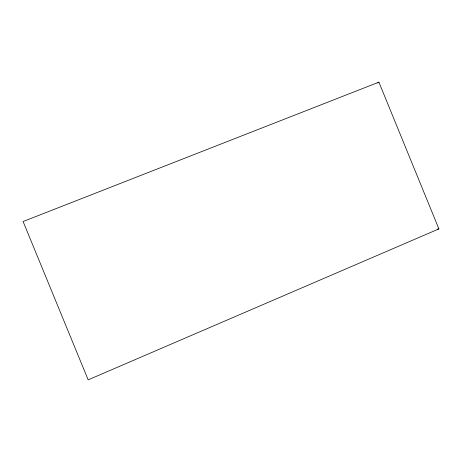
<?xml version="1.0" encoding="UTF-8"?>
<svg xmlns="http://www.w3.org/2000/svg" width="462" height="462" viewBox="0 0 462 462"><rect width="100%" height="100%" fill="white"/><g stroke="black" fill="none" stroke-linecap="round" stroke-linejoin="round"><path stroke-width="0.69" d="M377.731 82.993L378.898 82.155L438.9 228.892L88.173 379.845L23.1 221.529L378.898 82.155M437.474 229.094L438.9 228.892"/></g></svg>
